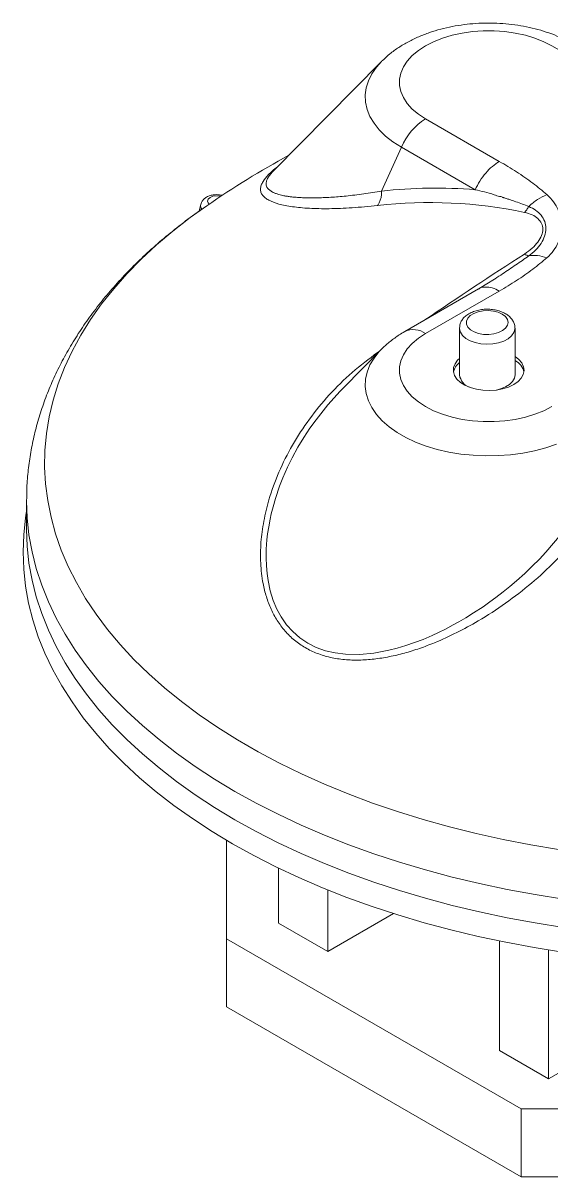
# Model space of a CAD drawing. Header units: millimetres. Extents: x -21 to 4031, y 177 to 2811.
# Drawn here: x 2865.4 to 3017.8, y 2162.7 to 2495.3 of the extents above; entities that cross this region are included whole.
import ezdxf

# ---------------------------------------------------------------- set-up
doc = ezdxf.new("R2010")
doc.units = ezdxf.units.MM

msp = doc.modelspace()

# ---------------------------------------------------------------- linework, layer by layer
at = {"color": 7, "linetype": 'Continuous', "lineweight": 15}
for p, q in [((3039.06, 2476.46), (3017.79, 2488.74)), ((2968.83, 2484.38), (2968.67, 2484.21)), ((2968.67, 2484.21), (2937.52, 2452.66)), ((2981.37, 2467.71), (3002.64, 2455.43)), ((2974.42, 2459.52), (2968.73, 2446.85)), ((2974.42, 2459.52), (2995.69, 2447.24)), ((2916.6, 2442.98), (2916.2, 2441.15)), ((3001.28, 2421.52), (2996.8, 2418.75)), ((3001.43, 2421.62), (3000.88, 2421.26)), ((2996.66, 2418.67), (2975.37, 2406.38)), ((3002.64, 2418.07), (2981.37, 2405.79)), ((2996.81, 2418.7), (2996.68, 2418.6)), ((2991.16, 2407.36), (2991.16, 2393.89)), ((3007.16, 2393.89), (3007.16, 2407.36)), ((2968.67, 2401.27), (2957.6, 2390.06)), ((2968.81, 2401.41), (2968.67, 2401.27)), ((2866.42, 2354.62), (2866.23, 2353.35)), ((2866.42, 2357.54), (2866.42, 2349.38)), ((2924.06, 2259.75), (2924.06, 2231.31)), ((2939.05, 2235.89), (2939.05, 2251.72)), ((2953.2, 2227.72), (2953.2, 2245.46)), ((2972.13, 2238.65), (2953.2, 2227.72)), ((2939.05, 2235.89), (2953.2, 2227.72)), ((2924.06, 2231.31), (3008.92, 2182.33)), ((2924.06, 2231.31), (2924.06, 2211.72)), ((3002.69, 2230.74), (3002.69, 2199.15)), ((3016.84, 2228.18), (3016.84, 2190.98)), ((3016.84, 2190.98), (3059.26, 2215.48)), ((2924.06, 2211.72), (3008.92, 2162.73)), ((3016.84, 2190.98), (3002.69, 2199.15)), ((3008.92, 2182.33), (3093.77, 2182.33)), ((3008.92, 2162.73), (3008.92, 2182.33)), ((3093.77, 2162.73), (3008.92, 2162.73))]:
    msp.add_line(p, q, dxfattribs=at)
at = {"color": 8, "linetype": 'Continuous', "lineweight": 15}
msp.add_line((2968.16, 2400.75), (2967.56, 2400.34), dxfattribs=at)
at = {"color": 7, "linetype": 'Continuous', "lineweight": 15, "flags": 128}
for points in [[(3017.79, 2488.74), (3015.46, 2489.93), (3012.91, 2490.95), (3010.15, 2491.78), (3007.24, 2492.42), (3004.22, 2492.85), (3001.14, 2493.06), (2998.03, 2493.06), (2994.94, 2492.85), (2991.92, 2492.42), (2989.01, 2491.78), (2986.26, 2490.95), (2983.7, 2489.93), (2981.37, 2488.74), (2979.31, 2487.39), (2977.54, 2485.91), (2976.1, 2484.32), (2975, 2482.65), (2974.25, 2480.9), (2973.88, 2479.12), (2973.88, 2477.33), (2974.25, 2475.54), (2975, 2473.8), (2976.1, 2472.12), (2977.54, 2470.53), (2979.31, 2469.05), (2981.37, 2467.71)], [(3002.31, 2411.94), (3000.94, 2412.3), (2999.46, 2412.45), (2997.96, 2412.39), (2996.53, 2412.11), (2995.27, 2411.63), (2994.26, 2410.99), (2993.55, 2410.23), (2993.2, 2409.38), (2993.22, 2408.51), (2993.61, 2407.68), (2994.35, 2406.92), (2995.39, 2406.3), (2996.68, 2405.84), (2998.11, 2405.58), (2999.61, 2405.54), (3001.09, 2405.71), (3002.44, 2406.09), (3003.59, 2406.66), (3004.45, 2407.37), (3004.99, 2408.18), (3005.16, 2409.04), (3004.95, 2409.9), (3004.38, 2410.7), (3003.48, 2411.4), (3002.31, 2411.94)], [(2981.37, 2405.79), (2979.31, 2404.44), (2977.54, 2402.97), (2976.1, 2401.38), (2975, 2399.7), (2974.25, 2397.96), (2973.88, 2396.17), (2973.88, 2394.38), (2974.25, 2392.6), (2975, 2390.85), (2976.1, 2389.17), (2977.54, 2387.58), (2979.31, 2386.11), (2981.37, 2384.76), (2983.7, 2383.57), (2986.26, 2382.55), (2989.01, 2381.72), (2991.92, 2381.08), (2994.94, 2380.65), (2998.03, 2380.44), (3001.14, 2380.44), (3004.22, 2380.65), (3007.24, 2381.08), (3010.15, 2381.72), (3012.91, 2382.55), (3015.46, 2383.57), (3017.79, 2384.76)], [(3006.79, 2391.11), (3005.3, 2390.4), (3003.6, 2389.86), (3001.75, 2389.52), (2999.82, 2389.39), (2997.89, 2389.47), (2996.02, 2389.76), (2994.27, 2390.25), (2992.72, 2390.92), (2991.42, 2391.75), (2990.41, 2392.7), (2989.73, 2393.75), (2989.41, 2394.86), (2989.45, 2395.98), (2989.87, 2397.07), (2990.63, 2398.1), (2991.16, 2398.6)], [(3007.16, 2399.22), (3008.29, 2398.34), (3009.14, 2397.33), (3009.64, 2396.25), (3009.78, 2395.14), (3009.55, 2394.02), (3008.96, 2392.96), (3008.03, 2391.98), (3006.79, 2391.11)], [(3001.8, 2389.53), (3003, 2389.84), (3004.42, 2390.41), (3005.59, 2391.14), (3006.46, 2392), (3006.99, 2392.95), (3007.16, 2393.89)], [(2866.23, 2353.35), (2866.13, 2352.67), (2865.6, 2347.76), (2865.42, 2342.85), (2865.6, 2337.93), (2866.13, 2333.02), (2867.01, 2328.14), (2868.23, 2323.27), (2869.81, 2318.44), (2871.73, 2313.65), (2873.99, 2308.91), (2876.59, 2304.23), (2879.52, 2299.62), (2882.77, 2295.07), (2886.36, 2290.62), (2890.25, 2286.24), (2894.46, 2281.97), (2898.97, 2277.8), (2903.77, 2273.74), (2908.86, 2269.8), (2914.23, 2265.99), (2919.87, 2262.3), (2925.76, 2258.76), (2931.9, 2255.35), (2938.29, 2252.1), (2944.9, 2249), (2951.72, 2246.06), (2958.75, 2243.29), (2965.98, 2240.69), (2973.38, 2238.26), (2980.95, 2236.01), (2988.67, 2233.94), (2996.54, 2232.06), (3004.54, 2230.37), (3012.64, 2228.87), (3020.85, 2227.56)], [(2866.42, 2349.38), (2866.6, 2344.49), (2867.12, 2339.6), (2868, 2334.74), (2869.22, 2329.9), (2870.79, 2325.09), (2872.7, 2320.33), (2874.95, 2315.61), (2877.53, 2310.95), (2880.45, 2306.36), (2883.69, 2301.84), (2887.25, 2297.4), (2891.13, 2293.05), (2895.32, 2288.8), (2899.81, 2284.65), (2904.59, 2280.61), (2909.65, 2276.69), (2914.99, 2272.89), (2920.6, 2269.23), (2926.47, 2265.7)], [(2926.47, 2265.7), (2932.58, 2262.31), (2938.93, 2259.07), (2945.51, 2255.99), (2952.3, 2253.06), (2959.3, 2250.3), (2966.49, 2247.71), (2973.86, 2245.3), (2981.39, 2243.06), (2989.08, 2241), (2996.91, 2239.13), (3004.86, 2237.45), (3012.93, 2235.95), (3021.1, 2234.65)]]:
    msp.add_lwpolyline(points, dxfattribs=at)
at = {"color": 8, "linetype": 'Continuous', "lineweight": 15, "flags": 128}
for points in [[(2968.67, 2484.21), (2967.25, 2482.62), (2965.91, 2480.69), (2964.92, 2478.69), (2964.28, 2476.64), (2964.01, 2474.57), (2964.1, 2472.49), (2964.56, 2470.42), (2965.37, 2468.39), (2966.54, 2466.42), (2968.04, 2464.53), (2969.87, 2462.74), (2972, 2461.06), (2974.42, 2459.52)], [(2922.28, 2445.31), (2922.07, 2445.37), (2921.09, 2445.48), (2920.11, 2445.37), (2919.28, 2445.05), (2918.73, 2444.57), (2918.53, 2444), (2918.73, 2443.44), (2919.04, 2443.13)], [(2918.34, 2442.65), (2913.55, 2439.22), (2908.56, 2435.34), (2903.86, 2431.35), (2899.45, 2427.24), (2895.34, 2423.03), (2891.54, 2418.73), (2888.06, 2414.33), (2884.89, 2409.86), (2882.06, 2405.32), (2879.56, 2400.71), (2877.39, 2396.04), (2875.57, 2391.33), (2874.08, 2386.57), (2872.95, 2381.78), (2872.16, 2376.97), (2871.72, 2372.15), (2871.64, 2367.32), (2871.9, 2362.49), (2872.51, 2357.67), (2873.47, 2352.87), (2874.78, 2348.1), (2876.44, 2343.37), (2878.43, 2338.67), (2880.77, 2334.04), (2883.44, 2329.46), (2886.44, 2324.95), (2889.76, 2320.51), (2893.4, 2316.16), (2897.36, 2311.91), (2901.62, 2307.75), (2906.17, 2303.7), (2911.02, 2299.76), (2916.15, 2295.94), (2921.55, 2292.25), (2927.22, 2288.69), (2933.13, 2285.28), (2939.29, 2282.01), (2945.69, 2278.89), (2952.3, 2275.93), (2959.12, 2273.13), (2966.14, 2270.5), (2973.34, 2268.04), (2980.72, 2265.76), (2988.25, 2263.65), (2995.93, 2261.74), (3003.74, 2260), (3011.68, 2258.46), (3019.71, 2257.12)], [(3007.16, 2407.31), (3007.14, 2407.06), (3006.84, 2406.08), (3006.19, 2405.15), (3005.2, 2404.33), (3003.93, 2403.65), (3002.44, 2403.15), (3000.79, 2402.84), (2999.07, 2402.74), (2997.36, 2402.86), (2995.72, 2403.19), (2994.25, 2403.71), (2993.01, 2404.41), (2992.05, 2405.24), (2991.43, 2406.17), (2991.17, 2407.16), (2991.16, 2407.38)], [(2968.67, 2401.27), (2968.04, 2400.61), (2966.54, 2398.72), (2965.37, 2396.75), (2964.56, 2394.72), (2964.1, 2392.66), (2964.01, 2390.58), (2964.28, 2388.5), (2964.92, 2386.45), (2965.91, 2384.45), (2967.25, 2382.52), (2968.92, 2380.68), (2970.9, 2378.94), (2973.18, 2377.33), (2975.73, 2375.86), (2978.52, 2374.54), (2981.53, 2373.4), (2984.73, 2372.43), (2988.07, 2371.66), (2991.54, 2371.09), (2995.09, 2370.72), (2998.68, 2370.56), (3002.28, 2370.62), (3005.86, 2370.88), (3009.37, 2371.35), (3012.78, 2372.02), (3016.06, 2372.89), (3019.16, 2373.95)], [(2957.62, 2390.03), (2956.75, 2389.18), (2953.25, 2385.3), (2949.84, 2380.99), (2948.07, 2378.52), (2946.32, 2375.86), (2944.62, 2373.02), (2942.96, 2369.98), (2941.63, 2367.26), (2940.28, 2364.2), (2939.34, 2361.8), (2938.15, 2358.31), (2937.44, 2355.85), (2936.94, 2353.85), (2936.6, 2352.32), (2936.19, 2350.12), (2935.89, 2348.12), (2935.68, 2346.33), (2935.5, 2343.69), (2935.45, 2341.19), (2935.53, 2338.85), (2935.72, 2336.66), (2936.01, 2334.64), (2936.65, 2331.66), (2937.5, 2328.91), (2938.55, 2326.42), (2939.76, 2324.18), (2941.34, 2321.9), (2943.11, 2319.9), (2945.16, 2318.11), (2947.43, 2316.59), (2949.91, 2315.35), (2952.58, 2314.4), (2955.36, 2313.76), (2958.34, 2313.4), (2962.34, 2313.34), (2966.47, 2313.72), (2970.76, 2314.51), (2973.19, 2315.13), (2975.74, 2315.89), (2978.21, 2316.73), (2980.65, 2317.67), (2983.26, 2318.79), (2985.12, 2319.65), (2987.16, 2320.65), (2989.36, 2321.81), (2991, 2322.73), (2992.97, 2323.88), (2995.24, 2325.28), (2997.95, 2327.08), (2999.93, 2328.47), (3001.6, 2329.69), (3003.71, 2331.32), (3005.63, 2332.87), (3007.62, 2334.55), (3009.96, 2336.65), (3012.14, 2338.72), (3014.17, 2340.76), (3016.05, 2342.76), (3020.49, 2347.95)], [(2866.42, 2357.59), (2866.42, 2357.54), (2866.6, 2352.65), (2867.12, 2347.77), (2868, 2342.9), (2869.22, 2338.06), (2870.79, 2333.26), (2872.7, 2328.49), (2874.95, 2323.77), (2877.53, 2319.12), (2880.45, 2314.52), (2883.69, 2310), (2887.25, 2305.57), (2891.13, 2301.22), (2895.32, 2296.96), (2899.81, 2292.81), (2904.59, 2288.78), (2909.65, 2284.85), (2914.99, 2281.06), (2920.6, 2277.39), (2926.47, 2273.86), (2932.58, 2270.47), (2938.93, 2267.24), (2945.51, 2264.15), (2952.3, 2261.23), (2959.3, 2258.47), (2966.49, 2255.88), (2973.86, 2253.46), (2981.39, 2251.22), (2989.08, 2249.17), (2996.91, 2247.29), (3004.86, 2245.61), (3012.93, 2244.12), (3021.1, 2242.82)]]:
    msp.add_lwpolyline(points, dxfattribs=at)
at = {"color": 7, "linetype": 'Continuous', "lineweight": 15}
for centre, radius, start, end in [((2991.09, 2452.42), 18.12, 122.4424, 156.922), ((3071.42, 2220.24), 270, 118.6415, 124.5403), ((2984.19, 2310.63), 137.1, 85.1852, 96.4726), ((2982.64, 2311.03), 132.54, 78.1368, 96.5308), ((3004.74, 2393.56), 5.13, 12.9356, 61.8337), ((2993.99, 2393.76), 4.65, 127.4335, 168.2597), ((2995.59, 2394.53), 4.47, 188.2589, 250.5211)]:
    msp.add_arc(centre, radius, start, end, dxfattribs=at)
at = {"color": 8, "linetype": 'Continuous', "lineweight": 15}
for centre, radius, start, end in [((2918.26, 2442.67), 1.69, 169.2918, 217.1363), ((3692.49, 1366.13), 1262.96, 122.71617, 124.27719), ((2977.88, 2401.12), 5.83, 53.1915, 115.4916)]:
    msp.add_arc(centre, radius, start, end, dxfattribs=at)
at = {"color": 7, "linetype": 'Continuous', "lineweight": 15}
for points, knots in [([(3023.79, 2489.33), (3023.26, 2489.63), (3021.8, 2490.44), (3019.28, 2491.6), (3016.19, 2492.75), (3012.97, 2493.69), (3009.65, 2494.42), (3006.26, 2494.93), (3002.82, 2495.23), (2999.36, 2495.33), (2995.9, 2495.21), (2992.46, 2494.88), (2989.08, 2494.33), (2985.75, 2493.57), (2982.52, 2492.6), (2979.4, 2491.4), (2976.43, 2489.97), (2973.63, 2488.31), (2971.08, 2486.48), (2969.6, 2485.09), (2968.89, 2484.42)], [0, 0, 0, 0, 0.032696, 0.089614, 0.146526, 0.203357, 0.259982, 0.316384, 0.372612, 0.428754, 0.484916, 0.541192, 0.597685, 0.654513, 0.711782, 0.769568, 0.827875, 0.886587, 0.945262, 1, 1, 1, 1]), ([(3002.64, 2455.43), (3001.96, 2454.98), (3000.61, 2454.09), (2998.69, 2452.12), (2996.98, 2449.82), (2996.12, 2448.1), (2995.69, 2447.24)], [0, 0, 0, 0, 0.25, 0.5, 0.750001, 1, 1, 1, 1]), ([(3002.64, 2455.43), (3004.31, 2454.43), (3007.67, 2452.42), (3012.29, 2449.23), (3015.02, 2446.96), (3016.36, 2445.85)], [0, 0, 0, 0, 0.33412, 0.673177, 1, 1, 1, 1]), ([(2922.81, 2445.59), (2922.74, 2445.61), (2922.32, 2445.78), (2921.43, 2445.86), (2920.22, 2445.83), (2919.06, 2445.55), (2918.07, 2445.07), (2917.31, 2444.42), (2916.8, 2443.71), (2916.68, 2443.2), (2916.63, 2442.99)], [0, 0, 0, 0, 0.0294504, 0.181673, 0.3356099, 0.4935402, 0.6422066, 0.7805716, 0.9098451, 1, 1, 1, 1]), ([(2968.73, 2446.85), (2968.71, 2446.44), (2968.68, 2445.62), (2968.44, 2444.49), (2968.08, 2443.48), (2967.74, 2442.97), (2967.56, 2442.71)], [0, 0, 0, 0, 0.250001, 0.500001, 0.750001, 1, 1, 1, 1]), ([(2995.69, 2447.24), (2997.5, 2446.84), (2999.85, 2446.32), (3002.47, 2445.3), (3003.26, 2445.3), (3003.56, 2445.08), (3003.56, 2445.08), (3003.56, 2445.08), (3003.56, 2445.08), (3003.56, 2445.08), (3003.56, 2445.08), (3003.56, 2445.08), (3003.56, 2445.08), (3003.56, 2445.08), (3003.56, 2445.08), (3003.57, 2445.07), (3003.58, 2445.07), (3003.6, 2445.06), (3003.64, 2445.05), (3003.72, 2445.03), (3003.88, 2444.98), (3004.19, 2444.88), (3004.79, 2444.69), (3005.89, 2444.33), (3008.08, 2443.6), (3009.89, 2442.91), (3011.13, 2442.44)], [0, 0, 0, 0, 0.341812, 0.44345, 0.499155, 0.499156, 0.499156, 0.499158, 0.49916, 0.499164, 0.499173, 0.499191, 0.499226, 0.499296, 0.499438, 0.499719, 0.500283, 0.501409, 0.503659, 0.508143, 0.517056, 0.534659, 0.568974, 0.634045, 0.749993, 1, 1, 1, 1]), ([(3016.36, 2445.85), (3015.44, 2445.44), (3013.59, 2444.61), (3011.95, 2443.17), (3011.13, 2442.44)], [0, 0, 0, 0, 0.5, 1, 1, 1, 1]), ([(3016.36, 2445.85), (3017.05, 2445.16), (3018.43, 2443.78), (3019.66, 2441.48), (3020.29, 2439.13), (3020.45, 2437.01), (3020.35, 2435.15), (3020.09, 2433.57), (3019.51, 2431.73), (3018.42, 2429.71), (3017.04, 2428.33), (3016.36, 2427.65)], [0, 0, 0, 0, 0.125079, 0.250427, 0.375314, 0.500104, 0.583811, 0.668211, 0.750084, 0.876914, 1, 1, 1, 1]), ([(2918.33, 2442.61), (2917.63, 2442.13), (2915.08, 2440.41), (2910.94, 2437.29), (2905.92, 2433.26), (2901.17, 2429.08), (2896.69, 2424.77), (2892.49, 2420.34), (2888.59, 2415.8), (2884.98, 2411.16), (2881.69, 2406.42), (2878.71, 2401.61), (2876.04, 2396.72), (2873.7, 2391.77), (2871.69, 2386.78), (2870, 2381.75), (2868.63, 2376.69), (2867.59, 2371.61), (2866.87, 2366.52), (2866.47, 2361.85), (2866.46, 2358.87), (2866.45, 2357.6)], [0, 0, 0, 0, 0.021859, 0.079143, 0.136369, 0.193499, 0.250487, 0.307283, 0.363832, 0.420081, 0.47598, 0.531485, 0.586563, 0.641196, 0.69538, 0.749131, 0.802478, 0.855468, 0.908159, 0.960623, 1, 1, 1, 1]), ([(3011.13, 2442.44), (3010.94, 2442.12), (3010.57, 2441.46), (3010.11, 2440.98), (3009.88, 2440.74)], [0, 0, 0, 0, 0.500001, 1, 1, 1, 1]), ([(3011.13, 2442.44), (3011.82, 2442.09), (3013.23, 2441.36), (3014.79, 2439.91), (3015.84, 2438.15), (3016.2, 2436.11), (3015.83, 2433.94), (3014.78, 2431.82), (3013.23, 2429.87), (3011.82, 2428.74), (3011.13, 2428.19)], [0, 0, 0, 0, 0.114753, 0.235943, 0.364915, 0.500127, 0.635495, 0.764604, 0.885522, 1, 1, 1, 1]), ([(3009.88, 2440.74), (3010.64, 2440.53), (3012.17, 2440.11), (3013.84, 2439), (3014.91, 2437.58), (3015.28, 2435.89), (3014.92, 2434.05), (3013.84, 2432.17), (3012.18, 2430.34), (3010.65, 2429.27), (3009.88, 2428.73)], [0, 0, 0, 0, 0.124708, 0.249714, 0.374775, 0.499924, 0.624798, 0.749778, 0.875009, 1, 1, 1, 1]), ([(3011.13, 2428.19), (3010.94, 2428.23), (3010.57, 2428.31), (3010.11, 2428.59), (3009.88, 2428.73)], [0, 0, 0, 0, 0.499999, 1, 1, 1, 1]), ([(3016.36, 2427.65), (3015.43, 2427.94), (3013.59, 2428.51), (3011.95, 2428.3), (3011.13, 2428.19)], [0, 0, 0, 0, 0.5, 1, 1, 1, 1]), ([(3016.36, 2427.65), (3015.02, 2426.54), (3012.3, 2424.27), (3007.68, 2421.09), (3004.32, 2419.07), (3002.64, 2418.07)], [0, 0, 0, 0, 0.325464, 0.664476, 1, 1, 1, 1]), ([(3002.98, 2412.19), (3002.72, 2412.28), (3001.98, 2412.52), (3000.67, 2412.77), (2999.07, 2412.86), (2997.48, 2412.74), (2995.94, 2412.43), (2994.51, 2411.9), (2993.29, 2411.19), (2992.32, 2410.34), (2991.65, 2409.39), (2991.23, 2408.4), (2991.2, 2407.71), (2991.19, 2407.4)], [0, 0, 0, 0, 0.054792, 0.155136, 0.255026, 0.355007, 0.45566, 0.557694, 0.661811, 0.755092, 0.843121, 0.927035, 1, 1, 1, 1]), ([(3007.12, 2407.28), (3007.13, 2407.39), (3007.19, 2407.87), (3006.96, 2408.72), (3006.47, 2409.73), (3005.71, 2410.63), (3004.71, 2411.4), (3003.75, 2411.9), (3003.14, 2412.13), (3002.98, 2412.19)], [0, 0, 0, 0, 0.050005, 0.219352, 0.386119, 0.557615, 0.739074, 0.930592, 1, 1, 1, 1]), ([(2975.37, 2406.38), (2974.85, 2406.07), (2973.4, 2405.2), (2971.21, 2403.59), (2969.57, 2402.24), (2968.86, 2401.46), (2968.85, 2401.45)], [0, 0, 0, 0, 0.219585, 0.607506, 0.993786, 1, 1, 1, 1]), ([(3034.72, 2361.57), (3033.32, 2359.07), (3030.51, 2354.07), (3025.06, 2346.92), (3018.89, 2340.13), (3012, 2333.8), (3004.55, 2328.02), (2997.28, 2323.28), (2990.39, 2319.53), (2984.72, 2316.94), (2979.67, 2315.02), (2975.31, 2313.67), (2970.93, 2312.62), (2966.56, 2311.92), (2962.24, 2311.62), (2958.01, 2311.76), (2953.95, 2312.39), (2950.13, 2313.54), (2946.65, 2315.2), (2943.54, 2317.37), (2940.83, 2320.01), (2938.59, 2323.03), (2936.8, 2326.37), (2935.44, 2329.95), (2934.35, 2334.36), (2933.75, 2339.6), (2933.85, 2345.65), (2934.68, 2351.76), (2936.31, 2358.54), (2938.99, 2365.92), (2942.9, 2373.72), (2947.76, 2381.19), (2953.53, 2388.21), (2960.07, 2394.73), (2965.07, 2398.47), (2967.56, 2400.34)], [0, 0, 0, 0, 0.0416005, 0.0833394, 0.1250368, 0.1667311, 0.2086189, 0.2502818, 0.2815111, 0.3128699, 0.3337631, 0.3547226, 0.3753575, 0.3964043, 0.4172608, 0.4379321, 0.4591018, 0.4797602, 0.5002535, 0.5209844, 0.5417287, 0.5626166, 0.5832839, 0.6041234, 0.6250668, 0.6563202, 0.6875044, 0.7187425, 0.7500502, 0.7916045, 0.8333288, 0.8750004, 0.9166012, 0.9584183, 1, 1, 1, 1])]:
    msp.add_open_spline(points, degree=3, knots=knots, dxfattribs=at)
at = {"color": 8, "linetype": 'Continuous', "lineweight": 15}
for points, knots in [([(2967.56, 2442.71), (2965.07, 2442.46), (2960.07, 2441.97), (2953.52, 2441.74), (2947.75, 2441.85), (2942.88, 2442.31), (2938.97, 2443.09), (2936.53, 2444.01), (2935.14, 2444.91), (2934.38, 2445.67), (2933.91, 2446.53), (2933.77, 2447.48), (2933.97, 2448.52), (2934.62, 2449.86), (2936.06, 2451.6), (2937.61, 2453.08), (2938.77, 2453.94), (2938.81, 2453.96)], [0, 0, 0, 0, 0.0948661, 0.1900071, 0.284953, 0.3803471, 0.4755712, 0.5704107, 0.6180581, 0.6656963, 0.7129863, 0.7620659, 0.8094299, 0.8554069, 0.9268219, 0.9980028, 1, 1, 1, 1]), ([(2937.52, 2452.65), (2937.22, 2452.34), (2936.6, 2451.68), (2936.04, 2450.87), (2935.68, 2450.16), (2935.49, 2449.58), (2935.43, 2449.04), (2935.48, 2448.53), (2935.64, 2448.09), (2935.88, 2447.7), (2936.18, 2447.36), (2936.54, 2447.05), (2936.97, 2446.76), (2937.47, 2446.49), (2938.16, 2446.19), (2938.97, 2445.92), (2939.81, 2445.7), (2940.64, 2445.52), (2941.55, 2445.36), (2942.6, 2445.22), (2943.8, 2445.09), (2945.17, 2444.99), (2946.69, 2444.93), (2948.23, 2444.9), (2950.6, 2444.92), (2953.92, 2445.05), (2958.53, 2445.43), (2963.4, 2446), (2966.99, 2446.57), (2968.73, 2446.85)], [0, 0, 0, 0, 0.038392, 0.079982, 0.109561, 0.140677, 0.171064, 0.201352, 0.233943, 0.257346, 0.283133, 0.311246, 0.332406, 0.358118, 0.38827, 0.424718, 0.451946, 0.475407, 0.505386, 0.533169, 0.562576, 0.598127, 0.632251, 0.664984, 0.696362, 0.775138, 0.848841, 0.926579, 1, 1, 1, 1]), ([(3011.13, 2428.19), (3009.89, 2427.33), (3007.41, 2425.6), (3004.17, 2423.41), (3002.15, 2422.09), (3001.43, 2421.62)], [0, 0, 0, 0, 0.39215, 0.785616, 1, 1, 1, 1]), ([(3002.64, 2418.07), (3001.96, 2418.41), (3000.6, 2419.09), (2998.71, 2419.29), (2997.41, 2419.15), (2996.89, 2418.76), (2996.81, 2418.7)], [0, 0, 0, 0, 0.315175, 0.630351, 0.945526, 1, 1, 1, 1])]:
    msp.add_open_spline(points, degree=3, knots=knots, dxfattribs=at)

doc.saveas('drawing.dxf')
